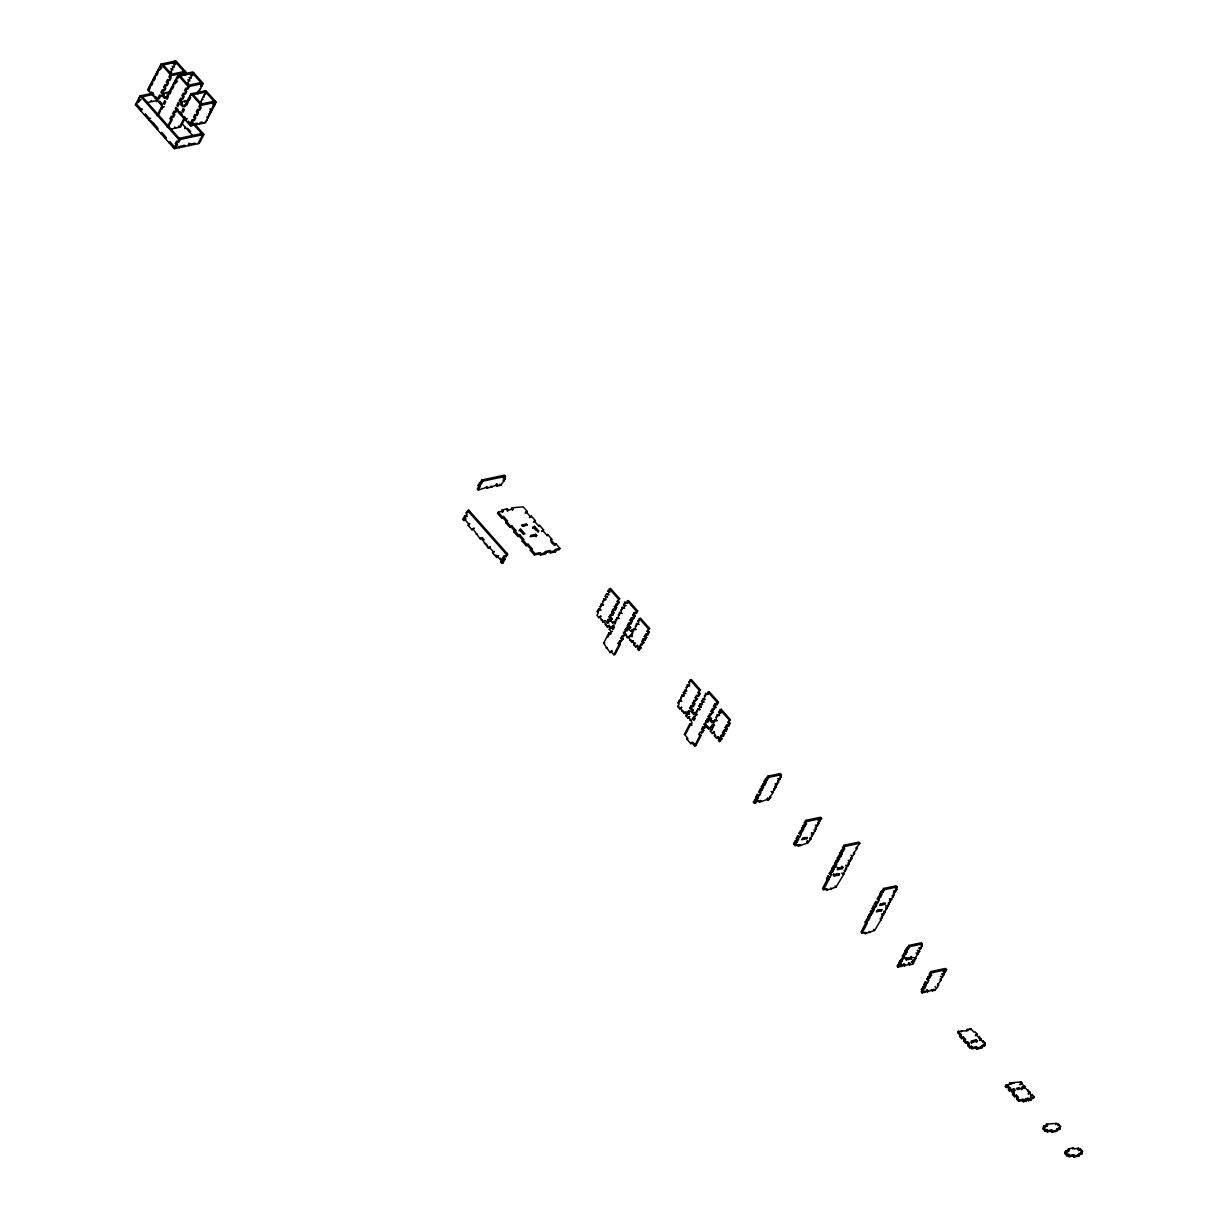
<?xml version="1.0" encoding="UTF-8"?>
<svg xmlns="http://www.w3.org/2000/svg" width="1218" height="1218" viewBox="0 0 1218 1218"><rect width="100%" height="100%" fill="white"/><g stroke="black" fill="none" stroke-linecap="round" stroke-linejoin="round"><path stroke-width="1.5" d="M194.286 123.581L203.893 134.437L199.25 143.404L174.311 148.687L135.442 104.839L140.085 95.872L153.422 93.04M138.015 102.007L135.442 104.839M136.462 105.996L137.132 104.718L141.212 109.331L142.46 109.057M141.029 99.328L138.456 102.145L137.436 101.003L138.685 100.729M164.323 106.742L163.075 107.001L147.728 89.69L161.004 64.082L175.971 60.9L186.202 72.441L184.877 74.998M160.928 66.366L162.253 63.808L171.464 74.191M148.748 90.848L150.088 88.29L149.053 87.133L150.301 86.859M161.948 67.523L159.375 70.355L158.355 69.198M141.212 109.331L140.557 110.61L141.806 110.351M154.884 97.775L155.554 96.496L157.594 98.795L156.939 100.074L158.188 99.815M169.409 71.405L170.444 72.562L175.742 62.316L163.273 64.965M156.422 101.764L157.076 100.47L147.104 102.601M160.609 96.115L159.284 98.673L158.264 97.516L159.588 94.958L161.857 95.841M186.202 72.441L171.236 75.623L161.948 93.542L170.261 91.776M148.733 119.836L150.651 118.298M162.527 94.562L163.182 93.284M166.272 93.771L166.927 92.492M156.924 115.725L162.055 105.844M197.864 93.725L203.178 83.479L192.946 71.938L177.98 75.105L166.029 98.171L167.277 97.897L166.257 96.74L164.354 98.293L162.298 95.978L164.217 94.441L162.161 92.126M158.173 115.466L160.456 111.066M163.075 107.001L161.75 109.559L160.715 108.402L161.964 108.143M177.6 81.119L175.027 83.951L174.007 82.794L175.24 82.535M167.155 127.266L176.93 108.417M203.178 83.479L188.211 86.645L180.249 102.023L188.562 100.257M168.404 127.007L172.195 119.684L169.926 118.801L171.251 116.228L173.519 117.126L174.859 114.568L172.575 113.67L173.915 111.112L176.184 111.995L177.508 109.437L176.26 109.711M180.827 103.043L181.497 101.749M184.573 102.236L185.227 100.957M180.355 114.325L181.01 113.046M180.249 76.003L189.46 86.387L188.135 88.944L185.867 88.061L184.527 90.619L186.796 91.502L185.471 94.075L183.202 93.177L181.878 95.735L184.146 96.633L182.822 99.191L180.553 98.308L179.229 100.866L184.329 106.636L190.967 93.832L205.933 90.65L216.165 102.19L205.553 122.683L190.587 125.865L175.24 108.554L175.91 107.275L177.95 109.574L177.28 110.853L178.528 110.594M184.664 117.035L179.35 127.281L178.33 126.124M185.151 118.237L180.599 127.022L170.627 129.138M185.471 120.095L187.374 118.542M175.194 145.993L173.276 147.545L174.524 147.271M174.311 148.687L178.955 139.72L203.893 134.437M184.71 128.666L185.364 127.372M175.559 148.429L177.539 144.592L175.27 143.694L176.61 141.136L178.879 142.019L180.203 139.461L141.334 95.613L138.761 98.43L139.781 99.587M190.587 125.865L201.198 105.372L216.165 102.19M194.317 125.073L194.987 123.779L197.483 123.262L196.814 124.54L195.793 123.383M199.31 124.008L199.98 122.729L202.462 122.196L201.807 123.475L200.787 122.318M194.256 144.455L194.926 143.176L189.932 144.242L189.277 145.521L188.242 144.363M204.304 122.942L206.877 120.125M211.156 108.722L212.191 109.879L209.603 112.695L210.851 112.437L209.831 111.28M213.82 103.606L214.84 104.748L212.267 107.58L213.515 107.321L212.495 106.164M198.001 143.663L199.996 139.826L201.244 139.552L200.224 138.395M478.065 485.343L480.334 486.226L478.065 485.343L481.963 479.953L504.419 475.187L505.44 476.345L504.115 478.902L505.363 478.644L503.095 477.745M479.313 485.069L477.319 488.92L478.339 490.078L487.733 486.941L487.078 488.22L486.058 487.063M479.085 486.5L482.998 481.11L505.44 476.345M463.875 520.558L465.794 519.02L463.875 520.558L462.855 519.416L464.85 515.564L467.118 516.462L464.85 515.564M465.87 516.721L467.194 514.163L466.174 513.006L468.747 510.175L507.617 554.038L506.292 556.596L504.024 555.712L502.699 558.27L504.968 559.153L502.699 558.27M478.339 490.078L480.334 486.226M462.855 519.416L464.104 519.142L466.098 515.305M468.747 510.175L466.174 513.006M472.066 529.8L473.969 528.247L472.066 529.8L467.971 525.186L469.889 523.633M487.078 488.22L497.72 484.825L496.7 483.668L496.031 484.947L497.051 486.104L500.796 485.312L505.363 478.644M497.051 486.104L497.72 484.825M484.201 539.787L482.161 537.488L480.242 539.026L472.721 528.521M480.242 539.026L480.912 537.747L488.433 548.267L490.336 546.715L488.433 548.267M503.201 511.073L502.547 512.352L501.527 511.21L502.181 509.916L503.201 511.073L498.223 512.139L497.553 513.417L501.649 518.031L503.552 516.493L507.647 521.106L505.744 522.644L509.824 527.272L511.743 525.719L515.823 530.332L513.92 531.885L518.015 536.499L519.919 534.946L524.014 539.574L522.096 541.112L526.191 545.725L528.11 544.187L532.19 548.8L530.287 550.353L534.382 554.966L539.361 553.901L540.031 552.622L541.051 553.779L546.045 552.713L545.009 551.571L550.003 550.506L551.023 551.663L556.017 550.597L554.997 549.44L559.976 548.389L555.895 543.776L553.977 545.314M501.649 518.031L503.552 516.493M506.505 510.144L507.175 508.865L508.195 510.022L513.189 508.957L512.154 507.799L511.499 509.094L512.519 510.235L513.189 508.957M507.525 511.301L508.195 510.022M496.609 557.494L498.527 555.941L496.609 557.494L492.514 552.881L494.432 551.328M509.824 527.272L511.743 525.719M513.92 531.885L515.823 530.332M527.257 511.453L525.339 513.006L527.257 511.453L523.161 506.84L512.154 507.799M504.968 559.153L502.973 563.005L501.725 563.264L500.705 562.107L502.608 560.569L500.568 558.255M500.705 562.107L502.608 560.569M503.947 557.996L505.272 555.438L506.292 556.596M501.725 563.264L503.719 559.427M505.044 556.854L507.617 554.038M518.914 530.82L520.817 529.282L524.912 533.895L523.664 534.154L519.568 529.541L520.817 529.282M518.015 536.499L519.919 534.946M529.434 517.62L531.337 516.082L535.433 520.695L533.53 522.233M526.481 523.968L521.487 525.019L522.522 526.176L527.501 525.11L526.481 523.968L525.811 525.247L522.492 525.948M530.683 517.361L531.337 516.082M534.535 526.359L532.631 527.912L534.535 526.359L538.63 530.987L537.96 532.266M526.191 545.725L528.11 544.187M538.858 526.587L539.528 525.308L543.624 529.921L541.706 531.474L543.624 529.921M535.022 535.631L535.692 534.352L536.712 535.509L536.042 536.788L535.022 535.631L530.028 536.681M530.287 550.353L532.19 548.8M534.382 554.966L535.037 553.688L540.031 552.622M547.049 535.813L547.704 534.535L551.8 539.163L551.13 540.442M539.361 553.901L540.381 555.058L541.051 553.779M546.045 552.713L545.375 553.992L540.381 555.058M544.355 552.85L549.348 551.784L550.003 550.506M549.348 551.784L550.369 552.942L551.023 551.663M555.225 545.055L555.895 543.776M550.369 552.942L555.347 551.876L556.017 550.597M559.976 548.389L559.321 549.668L554.327 550.734L555.347 551.876M598.982 617.709L600.885 616.171L598.982 617.709L596.942 615.394L598.266 612.837L597.246 611.68L598.571 609.122L600.839 610.02L598.571 609.122M599.591 610.279L601.22 604.006L603.489 604.889L601.22 604.006M602.24 605.148L603.884 598.875L606.153 599.774M605.209 596.318L607.477 597.201L605.209 596.318L606.534 593.76L608.802 594.643L606.534 593.76M610.127 592.085L607.858 591.187L610.431 588.37L619.642 598.754L617.069 601.585L619.338 602.468L618.318 601.311M606.229 597.475L604.904 600.032L603.884 598.875M607.554 594.902L608.878 592.344M603.077 622.322L604.981 620.784L603.077 622.322L599.652 616.43M612.502 631.289L611.253 631.563L609.213 629.249L611.116 627.712L609.076 625.397L607.158 626.935L603.732 621.043M606.442 622.078L609.015 619.246L610.051 620.404L607.462 623.22L606.442 622.078L609.015 619.246M609.107 616.947L610.355 616.689L612.395 618.988L611.147 619.262L609.107 616.947L610.431 614.39L612.7 615.273L614.024 612.715L611.756 611.832L614.024 612.715M611.756 611.832L613.08 609.259L615.349 610.157L616.689 607.599L614.42 606.701L616.689 607.599M614.42 606.701L616.993 603.869L615.653 606.442M617.069 601.585L619.642 598.754M610.355 616.689L611.68 614.116L612.7 615.273M613.004 611.558L614.329 609M611.451 615.547L612.776 612.974M613.08 609.259L614.1 610.416L615.44 607.858M615.745 604.143L616.765 605.3L618.089 602.727M619.338 602.468L616.765 605.3M607.158 626.935L609.076 625.397M613.781 622.581L612.532 622.84L610.477 620.541L611.147 619.262M612.395 618.988L610.477 620.541M609.213 629.249L611.116 627.712M612.532 622.84L614.435 621.302M610.096 652.574L611.999 651.021L610.096 652.574L603.595 643.211L608.909 632.964L611.177 633.847M611.558 627.849L612.882 625.276L613.918 626.433L612.578 628.99L611.558 627.849L614.131 625.017M613.187 621.561L615.242 623.875L616.871 617.602L619.14 618.485L616.871 617.602M617.891 618.744L619.52 612.471L621.804 613.37L619.52 612.471M620.556 613.628L622.185 607.356L624.453 608.239L622.185 607.356M623.509 604.783L625.778 605.681L623.509 604.783L624.834 602.225L627.103 603.123L624.834 602.225M607.873 637.09L610.157 632.705M611.253 631.563L609.929 634.121L608.909 632.964M623.205 608.498L624.529 605.94M625.854 603.382L628.442 600.55L637.638 610.934L636.314 613.507L634.045 612.608L632.721 615.181L634.989 616.064L632.721 615.181M618.105 643.348L620.678 640.531L618.105 643.348L620.373 644.246L619.353 643.089M620.769 638.232L623.037 639.115L620.769 638.232L623.342 635.4M623.418 633.101L625.336 631.563L623.418 633.101L625.687 633.999L624.667 632.842M625.078 629.904L627.651 627.072L625.078 629.904L626.098 631.061L627.437 628.503L626.402 627.346M627.407 625.428L628.655 625.154L630.696 627.468L629.447 627.727L627.407 625.428L628.732 622.855L631 623.753L632.325 621.18L630.056 620.297L632.325 621.18M630.056 620.297L631.381 617.739L633.664 618.622L634.989 616.064M628.655 625.154L629.98 622.596L631 623.753M631.305 620.038L632.629 617.465M633.969 614.907L635.294 612.349L634.045 612.608M610.751 651.295L613.826 654.751L619.14 644.505M619.444 640.79L620.464 641.947L621.789 639.389M622.094 635.674L623.114 636.816L624.438 634.258M629.752 624.012L631.076 621.454M631.381 617.739L632.416 618.896L633.741 616.323M635.065 613.765L637.638 610.934M620.373 644.246L615.075 654.492L613.826 654.751M623.037 639.115L620.464 641.947M625.687 633.999L623.114 636.816M629.417 636.177L627.514 637.714L624.088 631.822M632.081 631.046L630.833 631.32L628.793 629.006L629.447 627.727M630.696 627.468L628.793 629.006M627.514 637.714L628.183 636.435L631.609 642.343L633.512 640.79M630.833 631.32L632.736 629.767L633.771 630.924L631.503 630.041M630.193 635.674L632.766 632.842L630.193 635.674L631.213 636.831L632.538 634.274L631.518 633.116M632.523 631.198L633.847 628.625L636.116 629.523L633.847 628.625M634.867 629.782L636.496 623.509L638.765 624.392L636.496 623.509M637.532 624.667L638.856 622.094L637.836 620.952L640.409 618.12L649.605 628.503L647.032 631.335L649.301 632.218L648.28 631.061M631.609 642.343L632.264 641.064L634.319 643.363L635.568 643.104M635.689 646.956L637.608 645.403L635.689 646.956L633.649 644.642L634.319 643.363M641.338 647.595L639.069 646.697L641.338 647.595L638.765 650.412L637.745 649.255L638.399 647.976L636.359 645.677M639.069 646.697L641.642 643.88M641.719 641.582L643.987 642.465L641.719 641.582L643.058 639.008L645.327 639.907L646.651 637.349L644.383 636.451L646.651 637.349M644.383 636.451L645.707 633.893L647.976 634.776L649.301 632.218M647.032 631.335L649.605 628.503M642.967 641.307L644.292 638.75M645.631 636.192L646.956 633.634L647.976 634.776M638.765 650.412L640.089 647.854M640.394 644.139L641.414 645.296L642.754 642.739M643.058 639.008L644.078 640.166L645.403 637.608M646.728 635.05L648.052 632.492M643.987 642.465L641.414 645.296M679.766 708.861L681.669 707.308L679.766 708.861L677.71 706.547L679.05 703.989L678.015 702.832L679.355 700.274L681.623 701.157L679.355 700.274M680.375 701.431L682.004 695.143L684.272 696.041M683.328 692.585L685.597 693.468L683.328 692.585L685.901 689.753M684.668 690.027L685.688 691.185L687.317 684.897L689.586 685.795L687.317 684.897M688.337 686.054L689.662 683.496L688.642 682.339L691.215 679.507L700.426 689.906L697.853 692.722L700.122 693.621L699.102 692.463M683.252 694.884L680.679 697.716M684.349 693.742L683.024 696.3L682.004 695.143M689.86 716.549L687.942 718.087L685.901 715.773L687.805 714.235L685.764 711.921L683.861 713.474L680.42 707.582M683.861 713.474L685.764 711.921M685.901 715.773L687.805 714.235M687.226 713.215L688.551 710.657L689.571 711.814L688.246 714.372L687.226 713.215L689.799 710.399M689.89 708.1L691.124 707.825L693.179 710.14L691.931 710.399L689.89 708.1L691.215 705.526L693.484 706.425L694.808 703.867L692.54 702.969L694.808 703.867M692.54 702.969L695.113 700.152L693.788 702.71M695.189 697.853L697.457 698.736L695.189 697.853L696.529 695.28L698.797 696.178L700.122 693.621M697.853 692.722L700.426 689.906M691.124 707.825L692.463 705.268M691.215 705.526L692.235 706.684L693.56 704.126M693.864 700.411L694.884 701.568L696.224 699.01M697.549 696.437L698.873 693.879M697.457 698.736L694.884 701.568M687.942 718.087L688.612 716.808L692.037 722.7L690.713 725.258L689.692 724.116L684.379 734.363L687.439 737.819L686.785 739.098L690.865 743.711L692.783 742.173L695.843 745.629L701.157 735.383L698.888 734.5L701.157 735.383M693.316 713.992L693.971 712.713L696.026 715.027L697.275 714.753L695.219 712.454L693.316 713.992L691.261 711.677L691.931 710.399M691.261 711.677L693.179 710.14M692.342 718.985L694.915 716.169L692.342 718.985L694.61 719.884L693.59 718.727M696.026 715.027L697.655 708.739L699.924 709.637L697.655 708.739M698.98 706.181L701.248 707.064L698.98 706.181L700.304 703.623L702.573 704.506M701.629 701.05L703.913 701.949L701.629 701.05L704.217 698.234M702.969 698.493L703.989 699.65L705.618 693.377L707.886 694.26L709.211 691.702L718.422 702.086L717.097 704.643L714.829 703.76L713.489 706.318L715.773 707.216L713.489 706.318M690.713 725.258L691.961 724.999L690.926 723.842L685.627 734.089L684.379 734.363M700.228 705.922L701.553 703.349M693.362 720.142L694.686 717.585L693.666 716.428M698.675 709.896L700 707.338M702.664 702.207L701.324 704.78L700.304 703.623M705.618 693.377L706.638 694.534L709.211 691.702M690.865 743.711L691.535 742.432L694.61 745.903L695.843 745.629M698.888 734.5L700.213 731.942L702.481 732.825L703.821 730.267L701.553 729.369L703.821 730.267M701.553 729.369L702.877 726.811L705.146 727.709L706.47 725.136L704.202 724.253L706.47 725.136M704.202 724.253L704.872 722.974L708.297 728.866L710.201 727.329M705.861 721.056L708.434 718.224L705.861 721.056L708.13 721.939L707.11 720.782M708.191 716.565L710.764 713.748L708.191 716.565L710.231 718.879L711.479 718.605L709.439 716.306M710.84 711.449L713.413 708.617L710.84 711.449L713.109 712.332L712.088 711.175M702.801 729.11L704.126 726.552M705.45 723.994L706.12 722.7M714.738 706.059L716.077 703.502L717.097 704.643M694.61 745.903L699.908 735.657M701.248 733.084L702.573 730.526M702.877 726.811L703.897 727.968L705.222 725.41M706.882 722.198L708.206 719.64L707.186 718.483M709.515 714.007L710.536 715.164L711.86 712.591M712.165 708.876L713.185 710.033L714.524 707.475M715.849 704.918L718.422 702.086M713.109 712.332L710.536 715.164M715.773 707.216L713.185 710.033M711.616 722.457L712.271 721.178L714.54 722.076L713.52 720.919L711.616 722.457L709.561 720.158L710.231 718.879M709.561 720.158L711.479 718.605M708.297 728.866L708.952 727.588L711.007 729.902L712.256 729.628L710.338 731.181L712.378 733.48L714.296 731.942L712.378 733.48M710.977 726.826L713.55 723.994L714.57 725.152L711.997 727.968L710.977 726.826L713.55 723.994M713.306 722.335L714.631 719.777L716.9 720.66L714.631 719.777M715.651 720.934L717.28 714.646L719.549 715.545M718.605 712.088L720.873 712.987L718.605 712.088L721.193 709.272L730.389 719.655L727.816 722.472L730.084 723.37L729.064 722.213M718.529 714.387L715.956 717.219M719.853 711.83L721.193 709.272M710.338 731.181L711.007 729.902M719.64 713.246L718.3 715.803L717.28 714.646M717.722 737.834L716.473 738.093L714.433 735.794L715.088 734.515L713.048 732.201M716.473 738.093L718.392 736.555M722.122 738.732L719.853 737.849L722.122 738.732L719.549 741.564L718.529 740.407L719.183 739.128L717.143 736.814M719.853 737.849L721.178 735.291L723.446 736.174L724.771 733.617L722.502 732.718L724.771 733.617M722.502 732.718L723.827 730.161L726.095 731.059L727.435 728.486L725.167 727.603L727.435 728.486M725.167 727.603L726.491 725.045L728.76 725.928L730.084 723.37M727.816 722.472L730.389 719.655M721.102 737.575L722.426 735.017M723.751 732.46L725.075 729.902L726.095 731.059M726.4 727.329L727.74 724.771M719.549 741.564L720.873 739.006M721.178 735.291L722.198 736.433L723.522 733.875M724.862 731.318L726.187 728.76M726.491 725.045L727.511 726.187L728.836 723.629M753.363 802.038L757.261 796.648L758.281 797.805L756.957 800.378L754.384 803.195L753.363 802.038L755.632 802.936L756.287 801.657L760.032 800.865L759.377 802.144L758.342 800.987M758.281 797.805L756.013 796.922L757.337 794.364L759.606 795.247L760.946 792.69L758.677 791.791L762.575 786.417L761.326 786.676L763.595 787.559L759.697 792.948M761.326 786.676L765.224 781.286L763.975 781.545L766.244 782.443L762.346 787.833M763.975 781.545L767.888 776.17L780.357 773.521L781.377 774.663L780.053 777.236L781.301 776.962L780.281 775.82M757.033 798.079L759.606 795.247M765.011 782.702L768.908 777.312L781.377 774.663M767.081 799.13L767.736 797.851L768.771 799.008L768.101 800.287L767.081 799.13L768.33 798.871M777.617 780.936L778.637 782.093L774.739 787.483L775.988 787.209L774.968 786.067M781.301 776.962L777.389 782.352L778.637 782.093M769.654 796.313L770.674 797.455L768.101 800.287M771.055 791.441L773.323 792.339L769.426 797.729L770.674 797.455M773.323 792.339L772.09 792.598L775.988 787.209M793.679 843.48L797.577 838.091L798.597 839.248L797.272 841.805L794.699 844.622L793.679 843.48L795.948 844.363L795.278 845.642L794.258 844.485L794.928 843.206M798.597 839.248L796.328 838.349L797.653 835.792L799.937 836.675L801.261 834.117L798.993 833.234L802.89 827.844L801.642 828.103L803.91 829.001L800.013 834.376M801.642 828.103L805.54 822.713L804.291 822.987L806.575 823.87L802.662 829.26M804.291 822.987L805.631 820.414L820.597 817.248L821.617 818.405L817.704 823.779L818.953 823.52L817.933 822.363M797.348 839.506L799.937 836.675M805.326 824.129L806.651 821.571L821.617 818.405M797.333 844.972L798.353 846.129L799.023 844.85L795.278 845.642M806.666 838.669L807.336 837.39L802.342 838.441L801.672 839.72L806.666 838.669L805.646 837.512L803.149 838.045L804.169 839.202M798.353 846.129L807.747 842.993L810.99 838.898L809.97 837.74M810.99 838.898L809.742 839.156L813.654 833.767L811.371 832.884L812.406 834.025L814.979 831.209L816.304 828.651L815.284 827.494M818.953 823.52L815.055 828.91L816.304 828.651M826.596 878.589L828.864 879.487L826.596 878.589L827.92 876.031L830.204 876.914L831.529 874.357L829.26 873.473L833.158 868.084L834.178 869.241L830.28 874.631M831.909 868.343L835.807 862.953L834.558 863.227L836.842 864.11L835.502 866.668L832.929 869.5L831.909 868.343L833.158 868.084M834.558 863.227L838.471 857.837L839.491 858.995L835.594 864.384M837.223 858.096L841.12 852.707L842.14 853.864L840.816 856.421L838.243 859.253L837.223 858.096L838.471 857.837M839.872 852.981L843.785 847.591L842.536 847.85L844.805 848.748L840.892 854.138L839.872 852.981L841.12 852.707M842.536 847.85L843.861 845.292L858.827 842.11L859.847 843.267L855.95 848.657L857.198 848.398L856.163 847.241M827.844 878.33L822.531 888.577L823.551 889.734L827.296 888.927L826.641 890.221L825.606 889.064M827.616 879.746L830.204 876.914M843.556 849.007L844.881 846.449L859.847 843.267M823.551 889.734L828.864 879.487M834.604 874.844L833.934 876.123L838.928 875.072L839.598 873.793L834.604 874.844L833.584 873.687M842.917 867.383L837.923 868.434L837.253 869.728L842.247 868.662L842.917 867.383L841.882 866.226L841.227 867.505L837.893 868.221M826.641 890.221L836.035 887.085L843.922 874.006L841.638 873.123M848.2 862.603L849.22 863.76L845.322 869.15L846.571 868.891L845.551 867.734M850.864 857.487L851.884 858.644L847.972 864.034L849.22 863.76M853.514 852.356L854.534 853.514L850.636 858.903L851.884 858.644M843.922 874.006L842.673 874.28L846.571 868.891M857.198 848.398L853.285 853.788L854.534 853.514M865.1 922.026L868.997 916.636L867.749 916.91L870.017 917.793L866.12 923.183L865.1 922.026L866.348 921.767L861.035 932.014L862.055 933.171L865.8 932.379L865.13 933.658L864.11 932.501M867.749 916.91L871.662 911.521L870.413 911.78L872.682 912.678L868.769 918.067M870.413 911.78L872.316 910.242L873.336 911.399L874.341 909.465L872.073 908.582L873.397 906.025L875.666 906.908L876.655 904.989L874.387 904.106L876.655 904.989M874.387 904.106L875.727 901.533L877.995 902.431L879.32 899.874L877.051 898.975L880.949 893.586L879.7 893.86L881.969 894.743L878.071 900.132M879.7 893.86L883.598 888.47L896.083 885.821L897.103 886.978L895.778 889.536L897.027 889.277L895.991 888.12M871.433 912.937L873.336 911.399M873.093 909.739L875.666 906.908M875.422 905.248L877.995 902.431M880.721 895.002L884.633 889.627L897.103 886.978M862.055 933.171L867.368 922.924L866.12 923.183M865.13 933.658L874.524 930.522L882.411 917.443L881.39 916.286M881.406 910.82L882.076 909.541L877.082 910.592L876.427 911.886L881.406 910.82L880.386 909.663L877.067 910.379M884.725 904.411L885.395 903.132L880.401 904.198L879.746 905.476L884.725 904.411L883.705 903.269L880.386 903.969M884.04 911.171L885.075 912.328L881.162 917.717L882.411 917.443M888.364 902.842L889.384 904L885.821 908.75L887.054 908.476L886.034 907.334M889.384 904L888.135 904.258L891.713 899.523L889.445 898.625L890.465 899.782L893.038 896.95L894.362 894.393L893.342 893.236M897.027 889.277L893.114 894.651L894.362 894.393M887.054 908.476L883.826 912.587L885.075 912.328M898.062 967.336L900.97 963.864L899.935 962.722L897.027 966.178L898.062 967.336L904.959 964.732L903.939 963.575L903.269 964.854L904.289 966.011L909.937 963.682L908.917 962.525L908.263 963.803L909.283 964.96L913.028 964.154L913.683 962.875L911.414 961.992L913.683 962.875M900.97 963.864L898.686 962.981L902.812 957.165M902.34 955.932L906.253 950.542L907.273 951.7L903.36 957.089L902.34 955.932L903.589 955.673M907.273 951.7L905.004 950.816L908.902 945.427L921.371 942.778L922.391 943.935L921.067 946.493L922.315 946.234L921.295 945.077M899.721 964.138L904.609 956.83L903.36 957.089M906.025 951.974L909.922 946.584L922.391 943.935M905.339 958.718L906.009 957.439L907.029 958.596L912.023 957.531L910.988 956.374L910.333 957.668L905.339 958.718L906.359 959.875L911.353 958.81L912.023 957.531M906.359 959.875L907.029 958.596M904.289 966.011L904.959 964.732M909.283 964.96L909.937 963.682M912.434 963.149L916.012 958.399L913.744 957.515L916.012 958.399M914.764 958.657L919.666 951.349L917.398 950.466L919.666 951.349M918.418 951.623L922.315 946.234M921.341 989.549L925.238 984.159L923.99 984.418L926.259 985.301L924.934 987.874L922.361 990.691L921.341 989.549L923.609 990.432L922.27 992.99L921.25 991.833L922.574 989.275M923.99 984.418L925.315 981.86L927.583 982.743L928.908 980.185L926.639 979.302L930.552 973.913L931.572 975.055L927.674 980.444M931.572 975.055L929.304 974.172L930.628 971.614L945.594 968.432L946.614 969.589L945.29 972.147L942.717 974.979L941.697 973.821L943.965 974.705L940.052 980.094L941.301 979.835L940.281 978.678M925.01 985.575L927.583 982.743M930.324 975.329L931.648 972.771L946.614 969.589M922.27 992.99L927.933 990.66L926.898 989.503L926.243 990.782L927.263 991.939L932.912 989.595L932.257 990.873L931.237 989.716M927.263 991.939L927.933 990.66M932.257 990.873L934.754 990.341L937.327 987.524L938.652 984.951L937.632 983.809M941.301 979.835L937.403 985.225L938.652 984.951M958.353 1031.311L961.428 1034.782L960.758 1036.061L957.698 1032.605L958.353 1031.311L968.112 1030.626L967.092 1029.469L966.422 1030.748M961.444 1031.798L962.098 1030.519M967.092 1029.469L970.837 1028.677L973.898 1032.133L975.146 1031.874L977.186 1034.173L975.283 1035.726L975.938 1034.447L977.993 1036.746L979.242 1036.488L982.089 1041.36L983.322 1041.101L985.377 1043.415L984.129 1043.674L985.149 1044.831L981.404 1045.623L982.439 1046.78L977.445 1047.83L976.425 1046.673L972.68 1047.48L971.66 1046.323L969.741 1047.861L967.701 1045.562L969.604 1044.009L967.564 1041.71L965.661 1043.247L963.605 1040.948L965.524 1039.396L963.468 1037.081L961.565 1038.634L959.51 1036.32L961.428 1034.782M961.565 1038.634L963.468 1037.081M963.605 1040.948L965.524 1039.396M970.167 1029.956L970.837 1028.677M965.661 1043.247L967.564 1041.71M967.929 1044.146L968.584 1042.852M971.66 1043.339L972.329 1042.06L977.323 1041.009L976.288 1039.852L971.309 1040.903L972.329 1042.06M969.741 1047.861L971.66 1046.323M970.639 1042.197L975.633 1041.131L976.288 1039.852M970.99 1047.602L972.01 1048.759L972.68 1047.48M979.242 1036.488L978.572 1037.766L980.612 1040.081L981.282 1038.787M977.323 1041.009L976.653 1042.288L975.633 1041.131M972.01 1048.759L975.755 1047.967L976.425 1046.673M975.755 1047.967L976.775 1049.109L977.445 1047.83M982.667 1042.38L983.322 1041.101M976.775 1049.109L981.769 1048.059L982.439 1046.78M985.377 1043.415L983.459 1044.953L984.479 1046.11L985.149 1044.831M1014.213 1091.358L1014.883 1090.08L1013.848 1088.922L1013.193 1090.201L1009.448 1090.993L1008.428 1089.836L1010.331 1088.298L1008.291 1085.984L1006.388 1087.537L1005.352 1086.38L1006.022 1085.101L1011.016 1084.035L1009.981 1082.878L1009.326 1084.157L1014.32 1083.106M1006.388 1087.537L1008.291 1085.984M1008.428 1089.836L1010.331 1088.298M1009.448 1090.993L1010.118 1089.714L1013.848 1088.922M1014.883 1090.08L1012.386 1090.597L1011.716 1091.876L1013.772 1094.19L1012.523 1094.449L1014.564 1096.763L1016.482 1095.226L1018.522 1097.525L1016.604 1099.078L1018.659 1101.376L1022.389 1100.585L1023.059 1099.306L1024.079 1100.463L1026.576 1099.93L1025.556 1098.773L1024.886 1100.052L1025.906 1101.209L1026.576 1099.93M1012.523 1094.449L1014.427 1092.911L1012.386 1090.597M1020.319 1083.198L1020.989 1081.919L1022.009 1083.076L1020.105 1084.614L1022.009 1083.076M1018.172 1089.136L1018.842 1087.857L1019.862 1089.014L1017.365 1089.547L1016.345 1088.39L1018.842 1087.857M1014.564 1096.763L1016.482 1095.226M1021.689 1089.76L1022.359 1088.481L1024.856 1087.948L1030.2 1092.302L1028.281 1093.855L1030.2 1092.302M1020.669 1088.618L1024.414 1087.811L1025.084 1086.532L1020.76 1083.335M1018.659 1101.376L1019.314 1100.098L1023.059 1099.306M1027.49 1091.282L1028.144 1090.003M1022.389 1100.585L1023.425 1101.742L1024.079 1100.463M1024.886 1100.052L1027.383 1099.534L1028.053 1098.24L1029.073 1099.397L1031.57 1098.864L1030.55 1097.723L1029.88 1099.001L1030.9 1100.159L1031.57 1098.864M1030.321 1096.154L1032.24 1094.617L1034.28 1096.916L1033.625 1098.21L1029.88 1099.001M1027.383 1099.534L1028.403 1100.676L1029.073 1099.397M1031.57 1095.895L1032.24 1094.617M1043.811 1126.056L1043.141 1127.335L1044.161 1128.492L1044.831 1127.213L1043.811 1126.056L1047.541 1125.265L1046.521 1124.107L1045.866 1125.386L1046.886 1126.543L1047.541 1125.265M1046.521 1124.107L1056.28 1123.407L1058.549 1124.29L1060.589 1126.604L1059.34 1126.863L1060.36 1128.02L1056.63 1128.812L1057.65 1129.969L1052.657 1131.035L1051.636 1129.878L1047.891 1130.669L1046.871 1129.512L1044.968 1131.065L1042.912 1128.751L1044.831 1127.213M1044.968 1131.065L1046.871 1129.512M1046.201 1130.791L1047.236 1131.948L1047.891 1130.669M1047.236 1131.948L1050.967 1131.157L1051.636 1129.878M1055.61 1124.686L1056.28 1123.407M1050.967 1131.157L1052.002 1132.314L1052.657 1131.035M1057.879 1125.584L1058.549 1124.29M1057.65 1129.969L1056.98 1131.248L1052.002 1132.314M1060.589 1126.604L1058.686 1128.157L1059.706 1129.299L1060.36 1128.02M1065.111 1152.121L1065.78 1150.843L1069.511 1150.051L1068.49 1148.894L1067.836 1150.173L1068.856 1151.33L1065.111 1152.121L1066.131 1153.279L1066.801 1152L1065.78 1150.843M1082.33 1152.807L1081.675 1154.101L1080.655 1152.944L1081.31 1151.665L1082.33 1152.807L1078.6 1153.613L1079.62 1154.755L1074.626 1155.821L1073.606 1154.664L1069.861 1155.456L1068.841 1154.299L1066.938 1155.852L1064.882 1153.537L1066.801 1152M1066.938 1155.852L1068.841 1154.299M1072.814 1149.122L1073.484 1147.843L1074.504 1148.985L1078.25 1148.193L1080.518 1149.092L1082.558 1151.391L1080.655 1152.944M1068.186 1155.593L1069.206 1156.735L1069.861 1155.456M1069.206 1156.735L1072.936 1155.943L1073.606 1154.664M1077.58 1149.472L1078.25 1148.193M1072.936 1155.943L1073.971 1157.1L1074.626 1155.821M1078.6 1150.629L1079.27 1149.35M1079.848 1150.371L1080.518 1149.092M1073.971 1157.1L1078.95 1156.034L1079.62 1154.755M175.666 64.615L173.398 63.732M174.341 67.173L172.073 66.29M158.279 71.497L157.031 71.755L158.051 72.913L156.726 75.47L155.691 74.328L156.939 74.054M173.017 69.746L170.748 68.847M170.444 72.562L171.692 72.304M155.615 76.612L154.366 76.886L155.386 78.043L154.062 80.601L153.042 79.444L154.29 79.185M185.182 71.283L170.215 74.465L168.891 77.023L171.159 77.906L169.835 80.479L167.551 79.581L166.227 82.154L168.495 83.037L167.171 85.595L164.902 84.712L163.577 87.27L165.846 88.153L164.521 90.726L162.253 89.828L160.913 92.401L167.049 99.313L168.388 96.755L167.353 95.598L168.602 95.339M152.966 81.743L151.717 82.002L152.737 83.159L151.413 85.717L150.393 84.575L151.626 84.301M193.966 73.095L179 76.262L177.676 78.82L176.656 77.678M192.642 75.653L190.373 74.755M176.58 79.962L175.331 80.236L176.351 81.393M191.317 78.211L189.049 77.328M147.728 89.69L148.977 89.432M189.993 80.769L187.724 79.886M173.915 85.093L172.667 85.351L173.702 86.508L172.362 89.066L171.342 87.924L172.591 87.65M188.653 83.326L187.42 83.6L192.718 73.354L201.929 83.737L200.605 86.295L201.853 86.036M152.052 92.888L150.804 93.147L151.458 91.868L153.514 94.182L152.844 95.461L154.092 95.202M188.44 85.23L200.909 82.58M171.266 90.208L170.018 90.482L171.038 91.639L169.713 94.197L168.693 93.04L169.941 92.781M141.105 97.029L152.722 94.562M200.528 88.594L197.94 91.426L199.189 91.152M193.251 94.715L205.72 92.066L200.407 102.312L201.655 102.053M160.228 102.114L158.979 102.388L159.649 101.109L161.69 103.408L161.02 104.687L162.268 104.428M204.38 94.639L205.629 94.365M189.566 98.688L188.318 98.947L189.338 100.104L190.663 97.547L189.643 96.389L192.216 93.558L201.427 103.956M203.056 97.196L204.304 96.922M188.242 101.246L186.993 101.505L188.014 102.662L186.689 105.235L185.669 104.078L186.917 103.804M201.731 99.754L202.98 99.495M184.329 106.636L185.578 106.377L184.557 105.22L182.654 106.758L180.599 104.459L182.517 102.906L180.462 100.607M145.886 114.964L144.637 115.223L145.307 113.944L149.403 118.557M215.144 101.033L200.178 104.215L198.854 106.773L201.122 107.671L199.798 110.229L197.529 109.331L196.189 111.904L198.473 112.787L197.133 115.345L194.865 114.462L193.54 117.019L195.809 117.918L194.484 120.475L192.216 119.577L190.891 122.15L193.16 123.033L191.835 125.591L189.551 124.708L190.221 123.429L188.181 121.115L187.511 122.394L188.76 122.135M178.3 112.01L179.548 111.752M180.584 112.909L179.335 113.167L179.99 111.889L182.045 114.188L181.375 115.482L182.624 115.208M184.664 117.522L183.416 117.781L184.085 116.502L186.126 118.816M154.077 124.19L152.829 124.464L153.498 123.17L157.579 127.799L156.924 129.078L158.173 128.803M162.253 133.432L161.004 133.691L161.674 132.412L165.77 137.025L165.1 138.304L166.348 138.045M189.46 132.001L190.708 131.727L187.633 128.271M177.935 138.578L202.873 133.28M170.444 142.658L169.195 142.917L169.85 141.638L173.946 146.251M468.534 511.59L469.783 511.332M502.181 509.916L507.175 508.865M467.971 525.186L469.219 524.912M505.744 522.644L506.977 522.385L502.897 517.772M535.433 520.695L534.184 520.954L538.28 525.567L539.528 525.308M476.162 534.413L477.395 534.154M538.63 530.987L537.382 531.246L533.286 526.633M484.338 543.639L485.586 543.38L487.626 545.694M535.692 534.352L530.698 535.402L531.718 536.559L536.712 535.509M547.704 534.535L546.456 534.809L542.375 530.18M522.096 541.112L523.344 540.853L519.264 536.24M551.8 539.163L550.551 539.422L554.647 544.035M492.514 552.881L493.762 552.607M505.348 553.139L506.597 552.881M607.858 591.187L609.107 590.928M602.545 601.433L603.793 601.174M599.895 606.564L601.144 606.305M597.246 611.68L598.495 611.421M614.1 610.416L615.349 610.157M620.86 609.913L622.109 609.639M618.196 615.029L619.444 614.77M601.022 620.023L602.271 619.749M615.547 620.16L616.795 619.886M605.118 624.636L606.366 624.362M632.416 618.896L633.664 618.622M637.836 620.952L639.069 620.678M613.248 627.712L614.496 627.453M627.742 624.773L628.99 624.514M612.578 628.99L613.826 628.732M635.172 626.067L636.42 625.808M626.768 629.782L628.016 629.508L627.346 630.787L626.326 629.645M625.473 635.415L626.707 635.141M626.494 636.572L628.762 637.456M603.595 643.211L604.844 642.952M629.554 640.029L630.802 639.77L632.858 642.069M606.001 647.961L607.249 647.687M644.078 640.166L645.327 639.907M633.649 644.642L634.898 644.383M637.745 649.255L638.993 648.996M688.642 682.339L689.89 682.08M685.993 687.47L687.241 687.196M685.688 691.185L686.937 690.91M706.638 694.534L707.886 694.26M704.293 695.935L705.542 695.676M678.015 702.832L679.263 702.573M703.989 699.65L705.237 699.391M677.71 706.547L678.959 706.288M692.235 706.684L693.484 706.425M714.829 703.76L716.077 703.502M681.806 711.16L683.054 710.901M696.331 711.297L697.579 711.038M693.971 712.713L695.219 712.454M688.246 714.372L689.495 714.113L688.474 712.956M694.032 718.864L695.28 718.59M708.511 715.925L709.759 715.666M689.997 720.401L691.245 720.127M689.692 724.116L690.926 723.842M707.551 720.919L708.8 720.66M712.271 721.178L713.52 720.919M706.242 726.567L707.491 726.293L709.546 728.608M703.897 727.968L705.146 727.709M707.277 727.709L708.511 727.451M711.997 727.968L713.246 727.709L712.226 726.552M727.511 726.187L728.76 725.928M686.785 739.098L688.033 738.839M714.433 735.794L715.682 735.535M722.198 736.433L723.446 736.174M718.529 740.407L719.762 740.148M758.677 791.791L759.91 791.533M756.013 796.922L757.261 796.648M768.771 799.008L759.377 802.144M754.384 803.195L755.632 802.936M798.993 833.234L800.241 832.96M812.406 834.025L813.654 833.767M796.328 838.349L797.577 838.091M794.699 844.622L795.948 844.363M840.892 854.138L842.14 853.864M838.243 859.253L839.491 858.995M832.929 869.5L834.178 869.241M829.26 873.473L830.509 873.199M832.914 874.966L837.908 873.915L838.928 875.072M890.465 899.782L891.713 899.523M872.073 908.582L873.321 908.323M905.004 950.816L906.253 950.542M898.686 962.981L899.935 962.722M929.304 974.172L930.552 973.913M942.717 974.979L943.965 974.705M926.639 979.302L927.888 979.028M940.357 976.379L942.625 977.278M922.361 990.691L923.609 990.432M957.698 1032.605L958.947 1032.331M959.51 1036.32L960.758 1036.061M975.938 1034.447L977.186 1034.173M979.379 1040.339L980.612 1040.081M967.701 1045.562L968.949 1045.288L966.894 1042.989M984.479 1046.11L980.749 1046.901L981.769 1048.059M1009.981 1082.878L1020.989 1081.919M1005.352 1086.38L1006.601 1086.106M1025.084 1086.532L1021.339 1087.324L1022.359 1088.481M1016.604 1099.078L1017.852 1098.803L1015.812 1096.505M1025.556 1098.773L1028.053 1098.24M1030.55 1097.723L1034.28 1096.916M1023.425 1101.742L1025.906 1101.209M1028.403 1100.676L1030.9 1100.159M1042.912 1128.751L1044.161 1128.492M1057.209 1129.832L1059.706 1129.299M1068.49 1148.894L1073.484 1147.843M1064.882 1153.537L1066.131 1153.279M1081.31 1151.665L1082.558 1151.391M1081.675 1154.101L1077.93 1154.892L1078.95 1156.034M204.7 90.924L213.896 101.307M174.722 61.159L183.933 71.558M212.571 103.865L213.592 105.022M209.922 108.981L210.942 110.138M177.98 75.105L188.211 86.645M190.967 93.832L201.198 105.372M208.506 113.853L209.526 114.994L206.953 117.826L208.202 117.567L207.182 116.41M894.667 890.678L895.687 891.835M161.004 64.082L171.236 75.623M893.418 890.937L894.438 892.094M159.68 66.64L160.7 67.797M892.018 895.793L893.038 896.95M883.598 888.47L884.633 889.627M627.194 600.824L636.39 611.208M707.962 691.961L717.174 702.36M843.861 845.292L844.881 846.449M850.94 855.188L851.961 856.345M819.257 819.805L820.293 820.962M882.274 891.028L883.294 892.185M818.009 820.064L819.044 821.221M639.161 618.379L648.357 628.777M719.945 709.531L729.14 719.914M881.025 891.287L882.06 892.444M889.353 900.924L890.373 902.081M778.941 778.378L779.977 779.535M842.445 850.149L843.48 851.306M609.198 588.629L618.394 599.012M689.967 679.781L699.178 690.164M777.693 778.637L778.728 779.794M841.212 850.423L842.232 851.565M849.525 860.045L850.56 861.202M848.291 860.304L849.311 861.461M816.608 824.936L817.628 826.078M879.624 896.144L880.644 897.301M887.039 905.4L888.059 906.557M815.36 825.195L816.38 826.352M878.376 896.418L879.396 897.575M944.27 970.99L945.29 972.147M194.256 125.241L202.645 134.696L201.32 137.253L202.569 136.995L201.549 135.837M885.79 905.674L886.811 906.831M943.021 971.264L944.041 972.421M776.292 783.494L777.312 784.651M839.796 855.28L840.816 856.421M775.044 783.768L776.064 784.91M767.888 776.17L768.908 777.312M838.547 855.538L839.567 856.696M846.875 865.176L847.895 866.318M919.971 947.634L920.991 948.792M805.631 820.414L806.651 821.571M813.959 830.052L814.979 831.209M845.627 865.435L846.647 866.592M918.722 947.909L919.742 949.05M503.004 480.044L504.039 481.201M875.727 901.533L876.747 902.69M766.548 778.728L767.584 779.885M765.315 778.987L766.335 780.144M773.628 788.625L774.663 789.782M837.147 860.395L838.167 861.552M835.898 860.654L836.918 861.811M844.226 870.291L845.246 871.449M882.715 913.728L883.735 914.885M917.306 952.765L918.326 953.922M710.81 719.899L712.865 722.198M804.215 825.286L805.235 826.428M182.304 123.916L192.535 135.457M526.009 511.727L530.089 516.341M841.227 867.505L842.247 868.662M802.966 825.545L803.987 826.702M881.467 914.002L882.502 915.144M916.058 953.024L917.093 954.181M811.295 835.167L812.315 836.324M908.902 945.427L909.922 946.584M499.776 484.155L500.796 485.312M550.917 541.858L552.957 544.157M712.302 724.253L713.322 725.41M873.397 906.025L874.417 907.182M930.628 971.614L931.648 972.771M763.899 783.844L764.919 785.001M631.442 635.415L632.462 636.557M836.903 867.292L837.923 868.434M762.651 784.118L763.671 785.26M834.482 865.526L835.502 866.668M907.577 947.985L908.598 949.142M533.88 527.653L535.92 529.952M833.234 865.785L834.254 866.942M906.329 948.259L907.349 949.401M801.566 830.402L802.586 831.559M880.066 918.859L881.086 920.001M800.317 830.661L801.337 831.818M871.068 910.501L872.088 911.658M929.212 976.471L930.247 977.628M913.652 959.799L914.688 960.956M808.417 841.714L807.397 840.557L806.727 841.836L807.747 842.993M151.062 100.378L152.098 101.536M174.6 126.931L175.62 128.073M188.912 143.085L189.932 144.242M927.979 976.729L928.999 977.887M692.509 711.419L694.564 713.733M761.25 788.975L762.27 790.132M910.333 957.668L911.353 958.81M912.419 960.073L913.439 961.23M760.002 789.234L761.022 790.391M935.059 986.626L936.079 987.783M1028.951 1092.576L1030.991 1094.875M491.037 486.012L492.057 487.154M831.833 870.642L832.853 871.799M870.322 914.079L871.357 915.236M904.913 953.115L905.948 954.257M1023.394 1086.669L1024.414 1087.811M607.767 619.505L608.802 620.662M830.585 870.9L831.605 872.058M869.073 914.353L870.109 915.494M903.68 953.374L904.7 954.531M933.719 989.199L934.754 990.341M481.963 479.953L482.998 481.11M607.691 621.804L608.711 622.961M797.653 835.792L798.688 836.949M140.085 95.872L178.955 139.72M925.315 981.86L926.335 983.017M183.263 145.414L184.283 146.571L184.953 145.292L179.959 146.358L179.29 147.637L178.27 146.48M607.828 625.656L609.868 627.97M684.516 712.195L686.556 714.494M757.337 794.364L758.357 795.506M480.638 482.511L481.658 483.668M867.673 919.209L868.693 920.351M479.39 482.785L480.425 483.927M827.92 876.031L828.956 877.188M866.424 919.468L867.444 920.625M760.839 800.454L761.859 801.611M796.252 840.648L797.272 841.805M799.83 844.455L800.85 845.596M901.274 960.149L902.294 961.306M520.162 530.561L523.222 534.017M835 885.928L836.035 887.085M873.504 929.364L874.524 930.522M795.004 840.907L796.024 842.064M923.914 986.717L924.934 987.874M900.026 960.423L901.046 961.581M922.665 986.976L923.686 988.133M755.936 799.221L756.957 800.378M901.442 964.108L902.462 965.265M754.688 799.48L755.708 800.637M755.267 800.5L756.287 801.657M900.772 965.387L901.792 966.544M923.746 991.315L924.766 992.457M498.223 512.139L502.303 516.752M506.399 521.365L510.494 525.978M514.59 530.606L518.67 535.22M522.766 539.833L526.861 544.446M530.941 549.059L535.037 553.688M1006.022 1085.101L1007.042 1086.243M1009.098 1088.557L1010.118 1089.714M1013.178 1093.17L1015.233 1095.484M1017.274 1097.783L1019.314 1100.098M1043.582 1127.472L1045.623 1129.786M1065.552 1152.258L1067.592 1154.573M151.002 120.734L153.057 123.033M511.073 526.998L515.168 531.611M527.44 545.466L531.535 550.079M898.945 964.641L899.965 965.798M1007.621 1087.263L1009.676 1089.577M830.6 887.998L831.62 889.155M869.104 931.435L870.124 932.592M960.18 1035.041L962.22 1037.355M964.275 1039.654L966.316 1041.969M968.356 1044.283L970.411 1046.582M897.696 964.9L898.717 966.057M962.814 1038.375L964.854 1040.674M467.499 510.449L506.368 554.297M464.545 519.279L468.641 523.892M489.088 546.973L493.183 551.602M497.279 556.215L501.359 560.828M464.104 519.142L465.124 520.299M495.817 554.921L497.858 557.235M501.953 561.848L502.973 563.005M164.704 100.729L163.379 103.286L164.4 104.443L165.724 101.886L164.704 100.729M178.224 102.784L176.899 105.342L177.919 106.499L179.244 103.941L178.224 102.784M183.339 108.554L182.015 111.112L183.035 112.269L184.36 109.711L183.339 108.554"/></g></svg>
